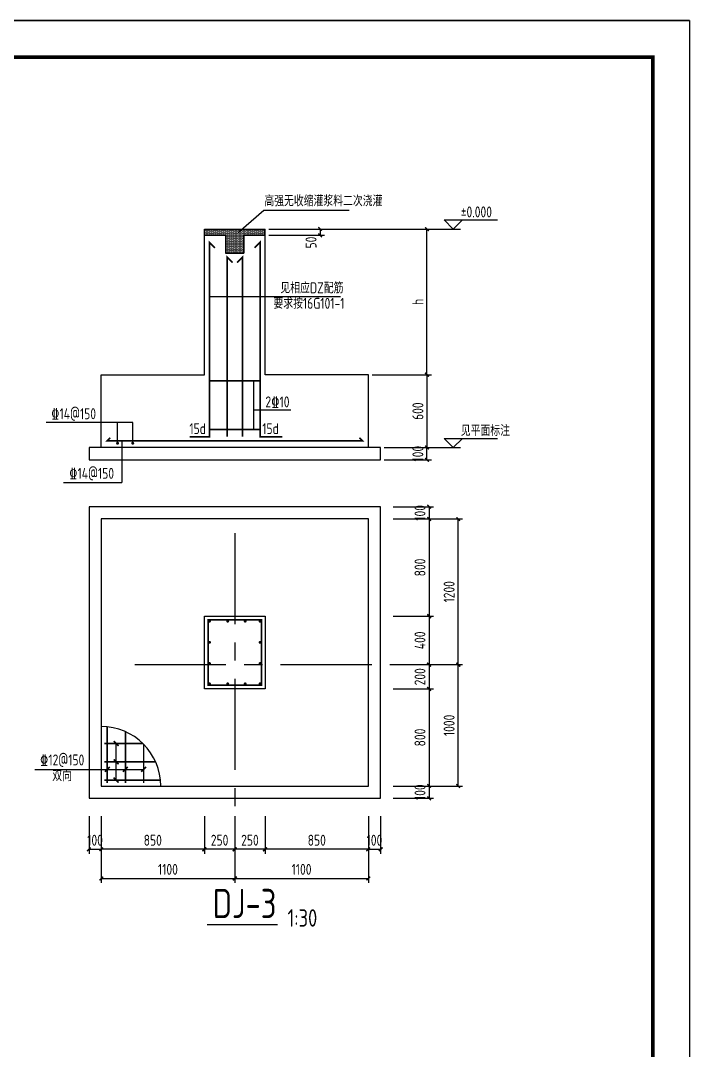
# Model space of a CAD drawing. Header units: millimetres. Extents: x 866309 to 879639, y 39442 to 44891.
# Drawn here: x 868118.5 to 868302, y 39760 to 40042.6 of the extents above; entities that cross this region are included whole.
import ezdxf

# ---------------------------------------------------------------- set-up
doc = ezdxf.new("R2010")
doc.units = ezdxf.units.MM
doc.header["$LTSCALE"] = 1000
doc.header["$MEASUREMENT"] = 0
doc.linetypes.add('CENTER', pattern=[2, 1.25, -0.25, 0.25, -0.25])
doc.linetypes.add('DOTE', pattern=[2.42, 2, -0.2, 0.02, -0.2])
for name, color, linetype in [('1505', 2, 'Continuous'), ('1525', 1, 'Continuous'), ('1526', 7, 'Continuous'), ('1527', 7, 'Continuous'), ('1530', 253, 'Continuous'), ('1534', 7, 'Continuous'), ('DIM', 7, 'Continuous'), ('DOTE', 1, 'DOTE'), ('图名下划线', 7, 'Continuous'), ('文字', 7, 'Continuous'), ('构造柱', 3, 'Continuous')]:
    doc.layers.add(name, color=color, linetype=linetype)
doc.styles.add('GBHZ', font='gbenor.shx', dxfattribs={"width": 0.9, "bigfont": 'gbcbig.shx'})
doc.dimstyles.new('Y30', dxfattribs={"dimscale": 0, "dimtxt": 3, "dimasz": 0.01, "dimexe": 1.2, "dimexo": 1, "dimgap": 1, "dimtad": 1, "dimdec": 0, "dimlfac": 30, "dimzin": 0, "dimdsep": 46, "dimtxsty": 'GBHZ', "dimblk1": 'DX', "dimblk2": 'DX', "dimsah": 1, "dimcen": 0.09, "dimdle": 1, "dimadec": 0, "dimazin": 0, "dimtfac": 1, "dimtdec": 0, "dimtix": 1, "dimtmove": 2, "dimatfit": 3, "dimldrblk": 'DX', "dimfxl": 0, "dimtolj": 1, "dimtzin": 0, "dimarcsym": 0})

# ---------------------------------------------------------------- blocks, each defined once
blk = doc.blocks.new('DX')
at = {"color": 0, "linetype": 'ByBlock', "const_width": 40}
blk.add_lwpolyline([(-54, -51), (46, 49)], dxfattribs=at)
blk = doc.blocks.new('*D2920')
at = {"layer": 'Defpoints', "color": 0, "transparency": 16777216}
for p in [(868137.27, 39825.25), (868140.6, 39825.25), (868140.6, 39815.15)]:
    blk.add_point(p, dxfattribs=at)
at = {"layer": 'dim', "color": 0, "lineweight": -2, "transparency": 16777216}
for p, q in [((868137.27, 39824.25), (868137.27, 39813.95)), ((868140.6, 39824.25), (868140.6, 39813.95)), ((868137.26, 39815.15), (868137.25, 39815.15)), ((868137.27, 39815.15), (868140.6, 39815.15)), ((868140.61, 39815.15), (868140.62, 39815.15))]:
    blk.add_line(p, q, dxfattribs=at)
at = {"layer": 'dim', "color": 0, "lineweight": -2, "transparency": 16777216, "xscale": 0.01, "yscale": 0.01, "zscale": 0.01}
blk.add_blockref('DX', (868137.27, 39815.15), dxfattribs=at)
at = {"layer": 'dim', "color": 0, "lineweight": -2, "transparency": 16777216, "xscale": 0.01, "yscale": 0.01, "zscale": 0.01, "rotation": 180}
blk.add_blockref('DX', (868140.6, 39815.15), dxfattribs=at)
at = {"layer": 'dim', "color": 0, "transparency": 16777216, "insert": (868138.93, 39817.65), "char_height": 3, "attachment_point": 5, "style": 'GBHZ'}
blk.add_mtext('\\A1;100', dxfattribs=at)
blk = doc.blocks.new('*D2921')
at = {"layer": 'Defpoints', "color": 0, "transparency": 16777216}
for p in [(868185.6, 39825.25), (868213.93, 39825.25), (868185.6, 39815.15)]:
    blk.add_point(p, dxfattribs=at)
at = {"layer": 'dim', "color": 0, "lineweight": -2, "transparency": 16777216}
for p, q in [((868185.6, 39824.25), (868185.6, 39813.95)), ((868213.93, 39824.25), (868213.93, 39813.95)), ((868213.92, 39815.15), (868185.61, 39815.15))]:
    blk.add_line(p, q, dxfattribs=at)
at = {"layer": 'dim', "color": 0, "lineweight": -2, "transparency": 16777216, "xscale": 0.01, "yscale": 0.01, "zscale": 0.01, "rotation": 180}
blk.add_blockref('DX', (868185.6, 39815.15), dxfattribs=at)
at = {"layer": 'dim', "color": 0, "lineweight": -2, "transparency": 16777216, "xscale": 0.01, "yscale": 0.01, "zscale": 0.01}
blk.add_blockref('DX', (868213.93, 39815.15), dxfattribs=at)
at = {"layer": 'dim', "color": 0, "transparency": 16777216, "insert": (868199.77, 39817.65), "char_height": 3, "attachment_point": 5, "style": 'GBHZ'}
blk.add_mtext('\\A1;850', dxfattribs=at)
blk = doc.blocks.new('*D2922')
at = {"layer": 'Defpoints', "color": 0, "transparency": 16777216}
for p in [(868177.27, 39825.25), (868185.6, 39825.25), (868177.27, 39815.15)]:
    blk.add_point(p, dxfattribs=at)
at = {"layer": 'dim', "color": 0, "lineweight": -2, "transparency": 16777216}
for p, q in [((868177.27, 39824.25), (868177.27, 39813.95)), ((868185.6, 39824.25), (868185.6, 39813.95)), ((868185.59, 39815.15), (868177.28, 39815.15))]:
    blk.add_line(p, q, dxfattribs=at)
at = {"layer": 'dim', "color": 0, "lineweight": -2, "transparency": 16777216, "xscale": 0.01, "yscale": 0.01, "zscale": 0.01, "rotation": 180}
blk.add_blockref('DX', (868177.27, 39815.15), dxfattribs=at)
at = {"layer": 'dim', "color": 0, "lineweight": -2, "transparency": 16777216, "xscale": 0.01, "yscale": 0.01, "zscale": 0.01}
blk.add_blockref('DX', (868185.6, 39815.15), dxfattribs=at)
at = {"layer": 'dim', "color": 0, "transparency": 16777216, "insert": (868181.43, 39817.65), "char_height": 3, "attachment_point": 5, "style": 'GBHZ'}
blk.add_mtext('\\A1;250', dxfattribs=at)
blk = doc.blocks.new('*D2923')
at = {"layer": 'Defpoints', "color": 0, "transparency": 16777216}
for p in [(868168.93, 39825.25), (868177.27, 39825.25), (868168.93, 39815.15)]:
    blk.add_point(p, dxfattribs=at)
at = {"layer": 'dim', "color": 0, "lineweight": -2, "transparency": 16777216}
for p, q in [((868168.93, 39824.25), (868168.93, 39813.95)), ((868177.27, 39824.25), (868177.27, 39813.95)), ((868177.26, 39815.15), (868168.94, 39815.15))]:
    blk.add_line(p, q, dxfattribs=at)
at = {"layer": 'dim', "color": 0, "lineweight": -2, "transparency": 16777216, "xscale": 0.01, "yscale": 0.01, "zscale": 0.01, "rotation": 180}
blk.add_blockref('DX', (868168.93, 39815.15), dxfattribs=at)
at = {"layer": 'dim', "color": 0, "lineweight": -2, "transparency": 16777216, "xscale": 0.01, "yscale": 0.01, "zscale": 0.01}
blk.add_blockref('DX', (868177.27, 39815.15), dxfattribs=at)
at = {"layer": 'dim', "color": 0, "transparency": 16777216, "insert": (868173.1, 39817.65), "char_height": 3, "attachment_point": 5, "style": 'GBHZ'}
blk.add_mtext('\\A1;250', dxfattribs=at)
blk = doc.blocks.new('*D2924')
at = {"layer": 'Defpoints', "color": 0, "transparency": 16777216}
for p in [(868140.6, 39825.25), (868168.93, 39825.25), (868140.6, 39815.15)]:
    blk.add_point(p, dxfattribs=at)
at = {"layer": 'dim', "color": 0, "lineweight": -2, "transparency": 16777216}
for p, q in [((868140.6, 39824.25), (868140.6, 39813.95)), ((868168.93, 39824.25), (868168.93, 39813.95)), ((868168.92, 39815.15), (868140.61, 39815.15))]:
    blk.add_line(p, q, dxfattribs=at)
at = {"layer": 'dim', "color": 0, "lineweight": -2, "transparency": 16777216, "xscale": 0.01, "yscale": 0.01, "zscale": 0.01, "rotation": 180}
blk.add_blockref('DX', (868140.6, 39815.15), dxfattribs=at)
at = {"layer": 'dim', "color": 0, "lineweight": -2, "transparency": 16777216, "xscale": 0.01, "yscale": 0.01, "zscale": 0.01}
blk.add_blockref('DX', (868168.93, 39815.15), dxfattribs=at)
at = {"layer": 'dim', "color": 0, "transparency": 16777216, "insert": (868154.77, 39817.65), "char_height": 3, "attachment_point": 5, "style": 'GBHZ'}
blk.add_mtext('\\A1;850', dxfattribs=at)
blk = doc.blocks.new('*D2925')
at = {"layer": 'Defpoints', "color": 0, "transparency": 16777216}
for p in [(868213.93, 39825.25), (868217.27, 39825.25), (868217.27, 39815.15)]:
    blk.add_point(p, dxfattribs=at)
at = {"layer": 'dim', "color": 0, "lineweight": -2, "transparency": 16777216}
for p, q in [((868213.93, 39824.25), (868213.93, 39813.95)), ((868217.27, 39824.25), (868217.27, 39813.95)), ((868213.92, 39815.15), (868213.91, 39815.15)), ((868213.93, 39815.15), (868217.27, 39815.15)), ((868217.28, 39815.15), (868217.29, 39815.15))]:
    blk.add_line(p, q, dxfattribs=at)
at = {"layer": 'dim', "color": 0, "lineweight": -2, "transparency": 16777216, "xscale": 0.01, "yscale": 0.01, "zscale": 0.01}
blk.add_blockref('DX', (868213.93, 39815.15), dxfattribs=at)
at = {"layer": 'dim', "color": 0, "lineweight": -2, "transparency": 16777216, "xscale": 0.01, "yscale": 0.01, "zscale": 0.01, "rotation": 180}
blk.add_blockref('DX', (868217.27, 39815.15), dxfattribs=at)
at = {"layer": 'dim', "color": 0, "transparency": 16777216, "insert": (868215.6, 39817.65), "char_height": 3, "attachment_point": 5, "style": 'GBHZ'}
blk.add_mtext('\\A1;100', dxfattribs=at)
blk = doc.blocks.new('*D2926')
at = {"layer": 'Defpoints', "color": 0, "transparency": 16777216}
for p in [(868140.6, 39825.25), (868177.27, 39825.25), (868177.27, 39807.15)]:
    blk.add_point(p, dxfattribs=at)
at = {"layer": 'dim', "color": 0, "lineweight": -2, "transparency": 16777216}
for p, q in [((868140.6, 39824.25), (868140.6, 39805.95)), ((868177.27, 39824.25), (868177.27, 39805.95)), ((868140.61, 39807.15), (868177.26, 39807.15))]:
    blk.add_line(p, q, dxfattribs=at)
at = {"layer": 'dim', "color": 0, "lineweight": -2, "transparency": 16777216, "xscale": 0.01, "yscale": 0.01, "zscale": 0.01, "rotation": 180}
blk.add_blockref('DX', (868140.6, 39807.15), dxfattribs=at)
at = {"layer": 'dim', "color": 0, "lineweight": -2, "transparency": 16777216, "xscale": 0.01, "yscale": 0.01, "zscale": 0.01}
blk.add_blockref('DX', (868177.27, 39807.15), dxfattribs=at)
at = {"layer": 'dim', "color": 0, "transparency": 16777216, "insert": (868158.93, 39809.65), "char_height": 3, "attachment_point": 5, "style": 'GBHZ'}
blk.add_mtext('\\A1;1100', dxfattribs=at)
blk = doc.blocks.new('*D2927')
at = {"layer": 'Defpoints', "color": 0, "transparency": 16777216}
for p in [(868177.27, 39825.25), (868213.93, 39825.25), (868213.93, 39807.15)]:
    blk.add_point(p, dxfattribs=at)
at = {"layer": 'dim', "color": 0, "lineweight": -2, "transparency": 16777216}
for p, q in [((868177.27, 39824.25), (868177.27, 39805.95)), ((868213.93, 39824.25), (868213.93, 39805.95)), ((868177.28, 39807.15), (868213.92, 39807.15))]:
    blk.add_line(p, q, dxfattribs=at)
at = {"layer": 'dim', "color": 0, "lineweight": -2, "transparency": 16777216, "xscale": 0.01, "yscale": 0.01, "zscale": 0.01, "rotation": 180}
blk.add_blockref('DX', (868177.27, 39807.15), dxfattribs=at)
at = {"layer": 'dim', "color": 0, "lineweight": -2, "transparency": 16777216, "xscale": 0.01, "yscale": 0.01, "zscale": 0.01}
blk.add_blockref('DX', (868213.93, 39807.15), dxfattribs=at)
at = {"layer": 'dim', "color": 0, "transparency": 16777216, "insert": (868195.6, 39809.65), "char_height": 3, "attachment_point": 5, "style": 'GBHZ'}
blk.add_mtext('\\A1;1100', dxfattribs=at)
blk = doc.blocks.new('*D2928')
at = {"layer": 'Defpoints', "color": 0, "transparency": 16777216}
for p in [(868219.77, 39909.17), (868219.77, 39905.84), (868230.59, 39905.84)]:
    blk.add_point(p, dxfattribs=at)
at = {"layer": 'dim', "color": 0, "lineweight": -2, "transparency": 16777216}
for p, q in [((868220.77, 39909.17), (868231.79, 39909.17)), ((868230.59, 39909.18), (868230.59, 39909.19)), ((868230.59, 39909.17), (868230.59, 39905.84)), ((868220.77, 39905.84), (868231.79, 39905.84)), ((868230.59, 39905.83), (868230.59, 39905.82))]:
    blk.add_line(p, q, dxfattribs=at)
at = {"layer": 'dim', "color": 0, "lineweight": -2, "transparency": 16777216, "xscale": 0.01, "yscale": 0.01, "zscale": 0.01}
for p, rotation in [((868230.59, 39909.17), 270), ((868230.59, 39905.84), 90)]:
    blk.add_blockref('DX', p, dxfattribs=dict(at, rotation=rotation))
at = {"layer": 'dim', "color": 0, "transparency": 16777216, "insert": (868228.09, 39907.51), "char_height": 3, "attachment_point": 5, "rotation": 90, "style": 'GBHZ'}
blk.add_mtext('\\A1;100', dxfattribs=at)
blk = doc.blocks.new('*D2929')
at = {"layer": 'Defpoints', "color": 0, "transparency": 16777216}
for p in [(868219.77, 39905.84), (868219.77, 39879.17), (868230.59, 39879.17)]:
    blk.add_point(p, dxfattribs=at)
at = {"layer": 'dim', "color": 0, "lineweight": -2, "transparency": 16777216}
for p, q in [((868220.77, 39905.84), (868231.79, 39905.84)), ((868230.59, 39905.83), (868230.59, 39879.18)), ((868220.77, 39879.17), (868231.79, 39879.17))]:
    blk.add_line(p, q, dxfattribs=at)
at = {"layer": 'dim', "color": 0, "lineweight": -2, "transparency": 16777216, "xscale": 0.01, "yscale": 0.01, "zscale": 0.01}
for p, rotation in [((868230.59, 39905.84), 90), ((868230.59, 39879.17), 270)]:
    blk.add_blockref('DX', p, dxfattribs=dict(at, rotation=rotation))
at = {"layer": 'dim', "color": 0, "transparency": 16777216, "insert": (868228.09, 39892.51), "char_height": 3, "attachment_point": 5, "rotation": 90, "style": 'GBHZ'}
blk.add_mtext('\\A1;800', dxfattribs=at)
blk = doc.blocks.new('*D2930')
at = {"layer": 'Defpoints', "color": 0, "transparency": 16777216}
for p in [(868219.77, 39879.17), (868219.77, 39865.84), (868230.59, 39865.84)]:
    blk.add_point(p, dxfattribs=at)
at = {"layer": 'dim', "color": 0, "lineweight": -2, "transparency": 16777216}
for p, q in [((868220.77, 39879.17), (868231.79, 39879.17)), ((868230.59, 39879.16), (868230.59, 39865.85)), ((868220.77, 39865.84), (868231.79, 39865.84))]:
    blk.add_line(p, q, dxfattribs=at)
at = {"layer": 'dim', "color": 0, "lineweight": -2, "transparency": 16777216, "xscale": 0.01, "yscale": 0.01, "zscale": 0.01}
for p, rotation in [((868230.59, 39879.17), 90), ((868230.59, 39865.84), 270)]:
    blk.add_blockref('DX', p, dxfattribs=dict(at, rotation=rotation))
at = {"layer": 'dim', "color": 0, "transparency": 16777216, "insert": (868228.09, 39872.51), "char_height": 3, "attachment_point": 5, "rotation": 90, "style": 'GBHZ'}
blk.add_mtext('\\A1;400', dxfattribs=at)
blk = doc.blocks.new('*D2931')
at = {"layer": 'Defpoints', "color": 0, "transparency": 16777216}
for p in [(868219.77, 39865.84), (868219.77, 39859.17), (868230.59, 39859.17)]:
    blk.add_point(p, dxfattribs=at)
at = {"layer": 'dim', "color": 0, "lineweight": -2, "transparency": 16777216}
for p, q in [((868220.77, 39865.84), (868231.79, 39865.84)), ((868230.59, 39865.83), (868230.59, 39859.18)), ((868220.77, 39859.17), (868231.79, 39859.17))]:
    blk.add_line(p, q, dxfattribs=at)
at = {"layer": 'dim', "color": 0, "lineweight": -2, "transparency": 16777216, "xscale": 0.01, "yscale": 0.01, "zscale": 0.01}
for p, rotation in [((868230.59, 39865.84), 90), ((868230.59, 39859.17), 270)]:
    blk.add_blockref('DX', p, dxfattribs=dict(at, rotation=rotation))
at = {"layer": 'dim', "color": 0, "transparency": 16777216, "insert": (868228.09, 39862.51), "char_height": 3, "attachment_point": 5, "rotation": 90, "style": 'GBHZ'}
blk.add_mtext('\\A1;200', dxfattribs=at)
blk = doc.blocks.new('*D2932')
at = {"layer": 'Defpoints', "color": 0, "transparency": 16777216}
for p in [(868219.77, 39859.17), (868219.77, 39832.51), (868230.59, 39832.51)]:
    blk.add_point(p, dxfattribs=at)
at = {"layer": 'dim', "color": 0, "lineweight": -2, "transparency": 16777216}
for p, q in [((868220.77, 39859.17), (868231.79, 39859.17)), ((868230.59, 39859.16), (868230.59, 39832.52)), ((868220.77, 39832.51), (868231.79, 39832.51))]:
    blk.add_line(p, q, dxfattribs=at)
at = {"layer": 'dim', "color": 0, "lineweight": -2, "transparency": 16777216, "xscale": 0.01, "yscale": 0.01, "zscale": 0.01}
for p, rotation in [((868230.59, 39859.17), 90), ((868230.59, 39832.51), 270)]:
    blk.add_blockref('DX', p, dxfattribs=dict(at, rotation=rotation))
at = {"layer": 'dim', "color": 0, "transparency": 16777216, "insert": (868228.09, 39845.84), "char_height": 3, "attachment_point": 5, "rotation": 90, "style": 'GBHZ'}
blk.add_mtext('\\A1;800', dxfattribs=at)
blk = doc.blocks.new('*D2933')
at = {"layer": 'Defpoints', "color": 0, "transparency": 16777216}
for p in [(868219.77, 39832.51), (868219.77, 39829.17), (868230.59, 39829.17)]:
    blk.add_point(p, dxfattribs=at)
at = {"layer": 'dim', "color": 0, "lineweight": -2, "transparency": 16777216}
for p, q in [((868220.77, 39832.51), (868231.79, 39832.51)), ((868230.59, 39832.52), (868230.59, 39832.53)), ((868230.59, 39832.51), (868230.59, 39829.17)), ((868220.77, 39829.17), (868231.79, 39829.17)), ((868230.59, 39829.16), (868230.59, 39829.15))]:
    blk.add_line(p, q, dxfattribs=at)
at = {"layer": 'dim', "color": 0, "lineweight": -2, "transparency": 16777216, "xscale": 0.01, "yscale": 0.01, "zscale": 0.01}
for p, rotation in [((868230.59, 39832.51), 270), ((868230.59, 39829.17), 90)]:
    blk.add_blockref('DX', p, dxfattribs=dict(at, rotation=rotation))
at = {"layer": 'dim', "color": 0, "transparency": 16777216, "insert": (868228.09, 39830.84), "char_height": 3, "attachment_point": 5, "rotation": 90, "style": 'GBHZ'}
blk.add_mtext('\\A1;100', dxfattribs=at)
blk = doc.blocks.new('*D2934')
at = {"layer": 'Defpoints', "color": 0, "transparency": 16777216}
for p in [(868219.77, 39865.84), (868238.59, 39865.84), (868219.77, 39832.51)]:
    blk.add_point(p, dxfattribs=at)
at = {"layer": 'dim', "color": 0, "lineweight": -2, "transparency": 16777216}
for p, q in [((868220.77, 39865.84), (868239.79, 39865.84)), ((868238.59, 39832.52), (868238.59, 39865.83)), ((868220.77, 39832.51), (868239.79, 39832.51))]:
    blk.add_line(p, q, dxfattribs=at)
at = {"layer": 'dim', "color": 0, "lineweight": -2, "transparency": 16777216, "xscale": 0.01, "yscale": 0.01, "zscale": 0.01}
for p, rotation in [((868238.59, 39865.84), 90), ((868238.59, 39832.51), 270)]:
    blk.add_blockref('DX', p, dxfattribs=dict(at, rotation=rotation))
at = {"layer": 'dim', "color": 0, "transparency": 16777216, "insert": (868236.09, 39849.17), "char_height": 3, "attachment_point": 5, "rotation": 90, "style": 'GBHZ'}
blk.add_mtext('\\A1;1000', dxfattribs=at)
blk = doc.blocks.new('*D2935')
at = {"layer": 'Defpoints', "color": 0, "transparency": 16777216}
for p in [(868219.77, 39905.84), (868238.59, 39905.84), (868219.77, 39865.84)]:
    blk.add_point(p, dxfattribs=at)
at = {"layer": 'dim', "color": 0, "lineweight": -2, "transparency": 16777216}
for p, q in [((868220.77, 39905.84), (868239.79, 39905.84)), ((868238.59, 39865.85), (868238.59, 39905.83)), ((868220.77, 39865.84), (868239.79, 39865.84))]:
    blk.add_line(p, q, dxfattribs=at)
at = {"layer": 'dim', "color": 0, "lineweight": -2, "transparency": 16777216, "xscale": 0.01, "yscale": 0.01, "zscale": 0.01}
for p, rotation in [((868238.59, 39905.84), 90), ((868238.59, 39865.84), 270)]:
    blk.add_blockref('DX', p, dxfattribs=dict(at, rotation=rotation))
at = {"layer": 'dim', "color": 0, "transparency": 16777216, "insert": (868236.09, 39885.84), "char_height": 3, "attachment_point": 5, "rotation": 90, "style": 'GBHZ'}
blk.add_mtext('\\A1;1200', dxfattribs=at)
blk = doc.blocks.new('*D2936')
at = {"layer": 'Defpoints', "color": 0, "transparency": 16777216}
for p in [(868217.27, 39925.42), (868230.01, 39925.42), (868217.27, 39922.08)]:
    blk.add_point(p, dxfattribs=at)
at = {"layer": 'dim', "color": 0, "lineweight": -2, "transparency": 16777216}
for p, q in [((868218.27, 39925.42), (868231.21, 39925.42)), ((868230.01, 39925.43), (868230.01, 39925.44)), ((868230.01, 39922.08), (868230.01, 39925.42)), ((868218.27, 39922.08), (868231.21, 39922.08)), ((868230.01, 39922.07), (868230.01, 39922.06))]:
    blk.add_line(p, q, dxfattribs=at)
at = {"layer": 'dim', "color": 0, "lineweight": -2, "transparency": 16777216, "xscale": 0.01, "yscale": 0.01, "zscale": 0.01}
for p, rotation in [((868230.01, 39925.42), 270), ((868230.01, 39922.08), 90)]:
    blk.add_blockref('DX', p, dxfattribs=dict(at, rotation=rotation))
at = {"layer": 'dim', "color": 0, "transparency": 16777216, "insert": (868227.51, 39923.75), "char_height": 3, "attachment_point": 5, "rotation": 90, "style": 'GBHZ'}
blk.add_mtext('\\A1;100', dxfattribs=at)
blk = doc.blocks.new('*D2937')
at = {"layer": 'Defpoints', "color": 0, "transparency": 16777216}
for p in [(868196.76, 39985.42), (868230.01, 39985.42), (868213.93, 39945.42)]:
    blk.add_point(p, dxfattribs=at)
at = {"layer": 'dim', "color": 0, "lineweight": -2, "transparency": 16777216}
for p, q in [((868197.76, 39985.42), (868231.21, 39985.42)), ((868230.01, 39945.43), (868230.01, 39985.41)), ((868214.93, 39945.42), (868231.21, 39945.42))]:
    blk.add_line(p, q, dxfattribs=at)
at = {"layer": 'dim', "color": 0, "lineweight": -2, "transparency": 16777216, "xscale": 0.01, "yscale": 0.01, "zscale": 0.01}
for p, rotation in [((868230.01, 39985.42), 90), ((868230.01, 39945.42), 270)]:
    blk.add_blockref('DX', p, dxfattribs=dict(at, rotation=rotation))
at = {"layer": 'dim', "color": 0, "transparency": 16777216, "insert": (868227.51, 39965.42), "char_height": 3, "attachment_point": 5, "rotation": 90, "style": 'GBHZ'}
blk.add_mtext('\\A1;h', dxfattribs=at)
blk = doc.blocks.new('*D2938')
at = {"layer": 'Defpoints', "color": 0, "transparency": 16777216}
for p in [(868185.6, 39985.42), (868185.6, 39983.75), (868200.7, 39983.75)]:
    blk.add_point(p, dxfattribs=at)
at = {"layer": 'dim', "color": 0, "lineweight": -2, "transparency": 16777216}
for p, q in [((868186.6, 39985.42), (868201.9, 39985.42)), ((868200.7, 39985.43), (868200.7, 39985.44)), ((868200.7, 39985.42), (868200.7, 39983.75)), ((868186.6, 39983.75), (868201.9, 39983.75)), ((868200.7, 39983.74), (868200.7, 39983.73))]:
    blk.add_line(p, q, dxfattribs=at)
at = {"layer": 'dim', "color": 0, "lineweight": -2, "transparency": 16777216, "xscale": 0.01, "yscale": 0.01, "zscale": 0.01}
for p, rotation in [((868200.7, 39985.42), 270), ((868200.7, 39983.75), 90)]:
    blk.add_blockref('DX', p, dxfattribs=dict(at, rotation=rotation))
at = {"layer": 'dim', "color": 0, "transparency": 16777216, "insert": (868198.2, 39981.71), "char_height": 3, "attachment_point": 5, "rotation": 90, "style": 'GBHZ'}
blk.add_mtext('\\A1;50', dxfattribs=at)
blk = doc.blocks.new('*D2939')
at = {"layer": 'Defpoints', "color": 0, "transparency": 16777216}
for p in [(868213.93, 39945.42), (868217.27, 39925.42), (868230.01, 39925.42)]:
    blk.add_point(p, dxfattribs=at)
at = {"layer": 'dim', "color": 0, "lineweight": -2, "transparency": 16777216}
for p, q in [((868214.93, 39945.42), (868231.21, 39945.42)), ((868230.01, 39945.41), (868230.01, 39925.43)), ((868218.27, 39925.42), (868231.21, 39925.42))]:
    blk.add_line(p, q, dxfattribs=at)
at = {"layer": 'dim', "color": 0, "lineweight": -2, "transparency": 16777216, "xscale": 0.01, "yscale": 0.01, "zscale": 0.01}
for p, rotation in [((868230.01, 39945.42), 90), ((868230.01, 39925.42), 270)]:
    blk.add_blockref('DX', p, dxfattribs=dict(at, rotation=rotation))
at = {"layer": 'dim', "color": 0, "transparency": 16777216, "insert": (868227.51, 39935.42), "char_height": 3, "attachment_point": 5, "rotation": 90, "style": 'GBHZ'}
blk.add_mtext('\\A1;600', dxfattribs=at)

msp = doc.modelspace()

# ---------------------------------------------------------------- hatches: boundary and pattern name
at = {"layer": '构造柱'}
h = msp.add_hatch(dxfattribs=at)
h.set_pattern_fill('DOTS', color=256, scale=5, style=0)
h.set_pattern_definition([(0, (1164.17386, -1338.64614), (0.15625, 0.3125), [0, -0.3125])])
h.paths.add_polyline_path([(868168.935, 39985.415), (868168.935, 39983.748), (868174.768, 39983.748), (868174.768, 39978.748), (868179.768, 39978.748), (868179.768, 39983.748), (868185.602, 39983.748), (868185.602, 39985.415)])

# ---------------------------------------------------------------- linework, layer by layer
at = {"color": 0}
for p, q in [((868302.018, 40042.627), (867250.768, 40042.627)), ((867250.768, 40042.627), (868302.018, 40042.627)), ((868302.018, 40042.627), (868302.018, 39448.627))]:
    msp.add_line(p, q, dxfattribs=at)
for p, q in [((868178.288, 39984.58, 40.505), (868185.232, 39990.632, 40.505)), ((868185.232, 39990.632, 40.505), (868208.673, 39990.632, 40.505))]:
    msp.add_line(p, q)
at = {"color": 0, "const_width": 1}
msp.add_lwpolyline([(868292.018, 39458.627), (867275.768, 39458.627), (867275.768, 40032.627), (868292.018, 40032.627)], close=True, dxfattribs=at)
at = {"layer": '1505'}
for p, q in [((868168.935, 39985.415), (868185.602, 39985.415)), ((868168.935, 39945.415), (868168.935, 39985.415)), ((868185.602, 39945.415), (868185.602, 39985.415)), ((868168.935, 39983.748), (868174.768, 39983.748)), ((868174.768, 39983.748), (868174.768, 39978.748)), ((868179.768, 39983.748), (868185.602, 39983.748)), ((868179.768, 39983.748), (868179.768, 39978.748)), ((868174.768, 39978.748), (868179.768, 39978.748)), ((868140.602, 39925.415), (868140.602, 39945.415)), ((868140.602, 39945.415), (868168.935, 39945.415))]:
    msp.add_line(p, q, dxfattribs=at)
for points in [[(868213.935, 39925.415), (868213.935, 39945.415), (868185.602, 39945.415)], [(868137.268, 39922.082), (868217.268, 39922.082), (868217.268, 39925.415), (868137.268, 39925.415), (868137.268, 39922.082)], [(868137.268, 39909.172), (868137.268, 39829.172), (868217.268, 39829.172), (868217.268, 39909.172), (868137.268, 39909.172)], [(868140.602, 39905.839), (868140.602, 39832.505), (868213.935, 39832.505), (868213.935, 39905.839), (868140.602, 39905.839)]]:
    msp.add_lwpolyline(points, dxfattribs=at)
msp.add_lwpolyline([(868185.602, 39879.172), (868185.602, 39859.172), (868168.935, 39859.172), (868168.935, 39879.172)], close=True, dxfattribs=at)
msp.add_arc((868140.602, 39832.505), 16.363, 0, 90, dxfattribs=at)
at = {"layer": '1525', "const_width": 0.45}
for points in [[(868171.835, 39980.248), (868170.335, 39981.748), (868170.335, 39928.415), (868164.865, 39928.415)], [(868182.702, 39980.248), (868184.202, 39981.748), (868184.202, 39928.415), (868190.327, 39928.415)], [(868175.154, 39928.415), (868175.154, 39977.68), (868176.654, 39976.18)], [(868179.383, 39928.415), (868179.383, 39977.68), (868177.883, 39976.18)], [(868170.335, 39943.748), (868184.202, 39943.748)], [(868170.335, 39930.415), (868184.202, 39930.415)], [(868143.102, 39928.115), (868142.268, 39927.282), (868212.268, 39927.282), (868211.435, 39928.115)], [(868169.935, 39860.172), (868169.935, 39878.172), (868184.602, 39878.172), (868184.602, 39860.172), (868169.935, 39860.172)], [(868142.268, 39833.339), (868142.268, 39848.783)], [(868147.268, 39833.339), (868147.268, 39847.449)], [(868141.435, 39844.172), (868152.075, 39844.172)], [(868152.268, 39833.339), (868152.268, 39843.979)], [(868141.435, 39839.172), (868155.545, 39839.172)], [(868141.435, 39834.172), (868156.88, 39834.172)]]:
    msp.add_lwpolyline(points, dxfattribs=at)
at = {"layer": '1525', "const_width": 0.4}
for points in [[(868145.301, 39926.61, 1), (868144.901, 39926.61, 1), (868145.301, 39926.61, 1)], [(868149.468, 39926.61, 1), (868149.068, 39926.61, 1), (868149.468, 39926.61, 1)], [(868170.335, 39877.572, -1), (868170.335, 39877.972, -1), (868170.335, 39877.572, -1)], [(868175.338, 39877.572, 1), (868175.338, 39877.972, 1), (868175.338, 39877.572, 1)], [(868180.115, 39877.572, -1), (868180.115, 39877.972, -1), (868180.115, 39877.572, -1)], [(868184.202, 39877.572, -1), (868184.202, 39877.972, -1), (868184.202, 39877.572, -1)], [(868170.335, 39871.763, -1), (868170.335, 39872.163, -1), (868170.335, 39871.763, -1)], [(868184.202, 39871.763, -1), (868184.202, 39872.163, -1), (868184.202, 39871.763, -1)], [(868170.335, 39865.949, -1), (868170.335, 39866.349, -1), (868170.335, 39865.949, -1)], [(868184.202, 39865.949, -1), (868184.202, 39866.349, -1), (868184.202, 39865.949, -1)], [(868170.335, 39860.372, -1), (868170.335, 39860.772, -1), (868170.335, 39860.372, -1)], [(868175.338, 39860.372, 1), (868175.338, 39860.772, 1), (868175.338, 39860.372, 1)], [(868180.115, 39860.372, -1), (868180.115, 39860.772, -1), (868180.115, 39860.372, -1)], [(868184.202, 39860.372, -1), (868184.202, 39860.772, -1), (868184.202, 39860.372, -1)]]:
    msp.add_lwpolyline(points, format="xyb", dxfattribs=at)
at = {"layer": '1526'}
for p, q in [((868149.268, 39932.321), (868125.538, 39932.321)), ((868145.101, 39926.61), (868145.101, 39932.321)), ((868149.268, 39926.61), (868149.268, 39932.321)), ((868146.268, 39927.282), (868146.268, 39915.862)), ((868130.261, 39915.862), (868146.268, 39915.862)), ((868144.722, 39834.172), (868144.722, 39844.172)), ((868122.431, 39837.098), (868152.268, 39837.098))]:
    msp.add_line(p, q, dxfattribs=at)
at = {"layer": '1527', "const_width": 0.45}
for points in [[(868144.056, 39844.839), (868145.389, 39843.505)], [(868141.602, 39836.431), (868142.935, 39837.765)], [(868144.056, 39839.839), (868145.389, 39838.505)], [(868146.602, 39836.431), (868147.935, 39837.765)], [(868151.602, 39836.431), (868152.935, 39837.765)], [(868144.056, 39834.839), (868145.389, 39833.505)]]:
    msp.add_lwpolyline(points, dxfattribs=at)
at = {"layer": '1530'}
for p, q in [((868170.335, 39966.935), (868206.258, 39966.935)), ((868182.452, 39943.748), (868182.452, 39930.415)), ((868182.452, 39935.776), (868192.684, 39935.776)), ((868231.212, 39925.415), (868239.212, 39925.415))]:
    msp.add_line(p, q, dxfattribs=at)
at = {"layer": '1534'}
msp.add_line((868231.212, 39985.415), (868239.212, 39985.415), dxfattribs=at)
for points in [[(868239.712, 39987.915), (868237.212, 39985.415), (868234.712, 39987.915), (868249.372, 39987.915)], [(868239.712, 39927.915), (868237.212, 39925.415), (868234.712, 39927.915), (868249.372, 39927.915)]]:
    msp.add_lwpolyline(points, dxfattribs=at)
at = {"layer": 'DOTE', "linetype": 'CENTER', "ltscale": 0.02}
for p, q in [((868177.268, 39901.962), (868177.268, 39810.593)), ((868149.852, 39865.839), (868227.896, 39865.839))]:
    msp.add_line(p, q, dxfattribs=at)
at = {"layer": '文字', "color": 6, "const_width": 0.4}
msp.add_lwpolyline([(868169.673, 39794.49), (868188.998, 39794.49)], dxfattribs=at)

# ---------------------------------------------------------------- texts
at = {"layer": '1526', "style": 'GBHZ', "width": 0.9}
for s, p in [('2%%13210', (868185.67, 39936.465)), ('%%13214@150', (868126.867, 39933.202)), ('%%13214@150', (868131.811, 39916.847)), ('%%13212@150', (868123.809, 39838.183)), ('双向', (868127.192, 39833.855))]:
    msp.add_text(s, height=3, dxfattribs=at).set_placement(p)
at = {"layer": '1530', "style": 'GBHZ', "width": 0.9}
for p in [(868164.822, 39929.115), (868184.814, 39929.115)]:
    msp.add_text('15d', height=3, dxfattribs=at).set_placement(p)
at = {"layer": '1534', "style": 'GBHZ', "width": 0.9}
for s, p in [('高强无收缩灌浆料二次浇灌', (868185.381, 39991.657, 40.505)), ('%%P0.000', (868239.296, 39988.615)), ('见平面标注', (868239.296, 39928.615))]:
    msp.add_text(s, height=3, dxfattribs=at).set_placement(p)
at = {"layer": '图名下划线', "style": 'GBHZ', "width": 0.9}
for s, p in [('见相应DZ配筋', (868189.789, 39967.765)), ('要求按16G101-1', (868187.883, 39963.52))]:
    msp.add_text(s, height=3, dxfattribs=at).set_placement(p)
at = {"layer": '文字', "color": 6, "style": 'GBHZ', "width": 0.9}
for s, height, p in [('DJ-3', 8, (868171.221, 39796.285)), ('1:30', 4.8, (868191.753, 39793.903))]:
    msp.add_text(s, height=height, dxfattribs=at).set_placement(p)

# ---------------------------------------------------------------- dimensions: what is measured, and where the dimension line sits
at = {"layer": 'dim'}
dim = msp.add_linear_dim(base=(868200.702, 39983.748), p1=(868185.602, 39985.415), p2=(868185.602, 39983.748), angle=90, dimstyle='Y30', override={"dimscale": 1}, dxfattribs=at)
dim.commit()
dim.dimension.update_dxf_attribs({"geometry": '*D2938', "text_midpoint": (868198.202, 39981.71), "dimtype": 160})
dim = msp.add_linear_dim(base=(868230.012, 39985.415), p1=(868213.935, 39945.415), p2=(868196.763, 39985.415), angle=90, text='h', dimstyle='Y30', override={"dimscale": 1}, dxfattribs=at)
dim.commit()
dim.dimension.update_dxf_attribs({"geometry": '*D2937', "text_midpoint": (868227.512, 39965.415)})
for base, p1, p2, angle, picture, middle in [((868230.012, 39925.415), (868213.935, 39945.415), (868217.268, 39925.415), 90, '*D2939', (868227.512, 39935.415)), ((868230.012, 39925.415), (868217.268, 39922.082), (868217.268, 39925.415), 90, '*D2936', (868227.512, 39923.748)), ((868230.59, 39905.839), (868219.768, 39909.172), (868219.768, 39905.839), 270, '*D2928', (868228.09, 39907.505)), ((868230.59, 39879.172), (868219.768, 39905.839), (868219.768, 39879.172), 270, '*D2929', (868228.09, 39892.505)), ((868238.59, 39905.839), (868219.768, 39865.839), (868219.768, 39905.839), 270, '*D2935', (868236.09, 39885.839)), ((868230.59, 39865.839), (868219.768, 39879.172), (868219.768, 39865.839), 270, '*D2930', (868228.09, 39872.505)), ((868230.59, 39859.172), (868219.768, 39865.839), (868219.768, 39859.172), 270, '*D2931', (868228.09, 39862.505)), ((868238.59, 39865.839), (868219.768, 39832.505), (868219.768, 39865.839), 270, '*D2934', (868236.09, 39849.172)), ((868230.59, 39832.505), (868219.768, 39859.172), (868219.768, 39832.505), 270, '*D2932', (868228.09, 39845.839)), ((868230.59, 39829.172), (868219.768, 39832.505), (868219.768, 39829.172), 270, '*D2933', (868228.09, 39830.839)), ((868140.602, 39815.149), (868168.935, 39825.245), (868140.602, 39825.245), 180, '*D2924', (868154.768, 39817.649)), ((868177.268, 39807.149), (868140.602, 39825.245), (868177.268, 39825.245), 180, '*D2926', (868158.935, 39809.649)), ((868168.935, 39815.149), (868177.268, 39825.245), (868168.935, 39825.245), 180, '*D2923', (868173.102, 39817.649)), ((868177.268, 39815.149), (868185.602, 39825.245), (868177.268, 39825.245), 180, '*D2922', (868181.435, 39817.649)), ((868213.935, 39807.149), (868177.268, 39825.245), (868213.935, 39825.245), 180, '*D2927', (868195.602, 39809.649)), ((868185.602, 39815.149), (868213.935, 39825.245), (868185.602, 39825.245), 180, '*D2921', (868199.768, 39817.649))]:
    dim = msp.add_linear_dim(base=base, p1=p1, p2=p2, angle=angle, dimstyle='Y30', override={"dimscale": 1}, dxfattribs=at)
    dim.commit()
    dim.dimension.update_dxf_attribs({"geometry": picture, "text_midpoint": middle})
for base, p1, p2, picture, middle in [((868140.602, 39815.149), (868137.268, 39825.245), (868140.602, 39825.245), '*D2920', (868138.935, 39817.649)), ((868217.268, 39815.149), (868213.935, 39825.245), (868217.268, 39825.245), '*D2925', (868215.602, 39817.649))]:
    dim = msp.add_linear_dim(base=base, p1=p1, p2=p2, dimstyle='Y30', override={"dimscale": 1}, dxfattribs=at)
    dim.commit()
    dim.dimension.update_dxf_attribs({"geometry": picture, "text_midpoint": middle})

doc.saveas('drawing.dxf')
